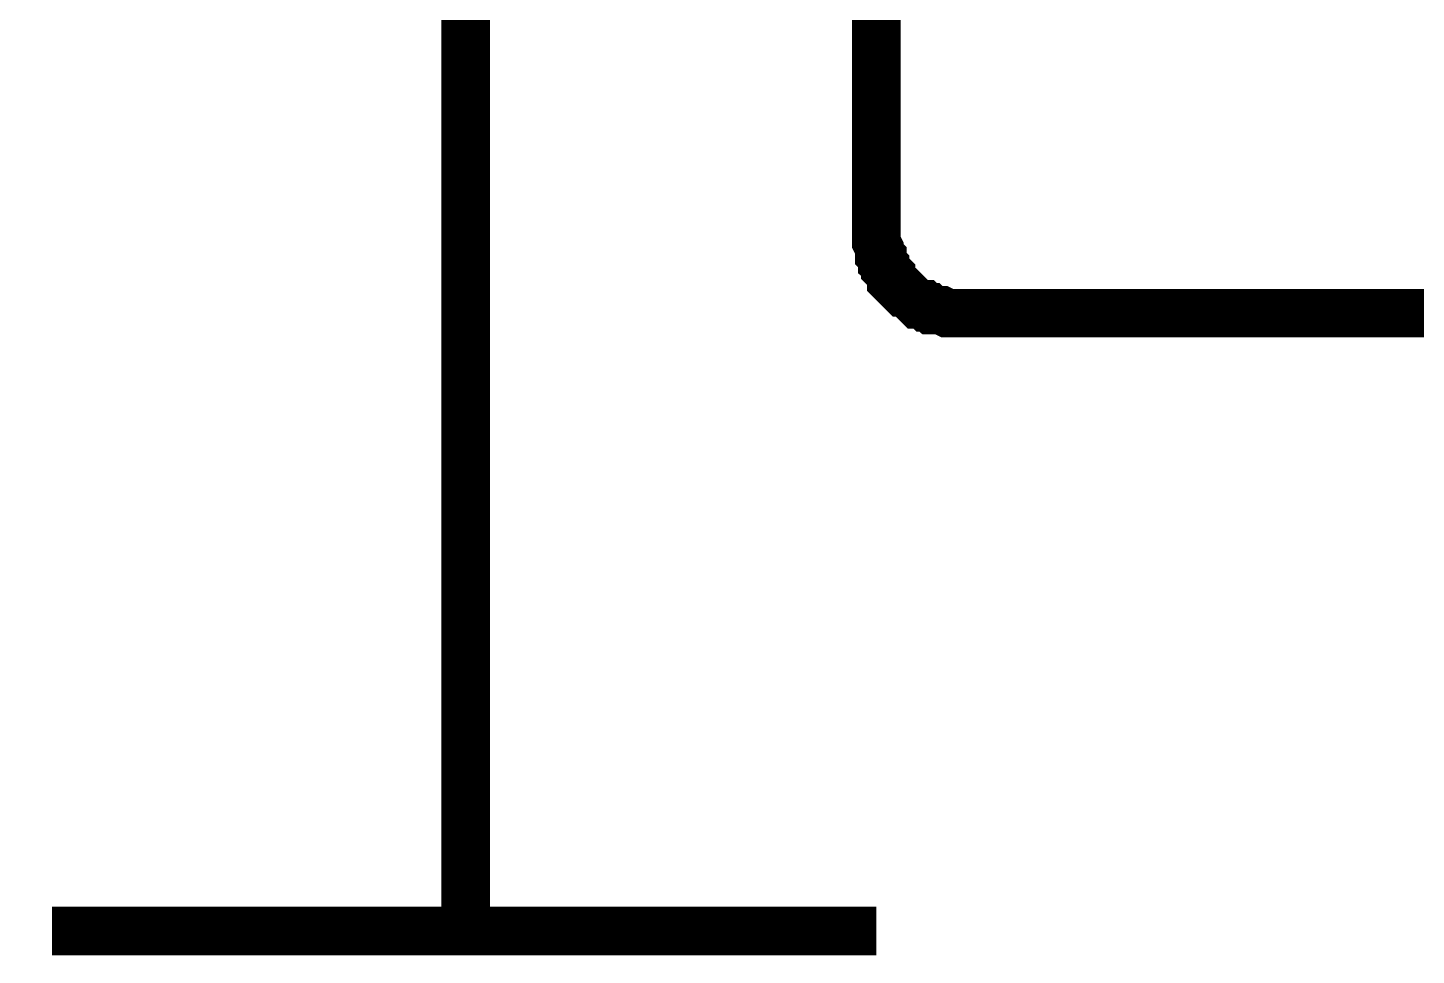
# Model space of a CAD drawing. Header units: millimetres. Extents: x 0 to 282, y 0 to 206.
# Drawn here: x 26.88 to 35.45, y 48.16 to 53.88 of the extents above; entities that cross this region are included whole.
import ezdxf

# ---------------------------------------------------------------- set-up
doc = ezdxf.new("R2010")
doc.units = ezdxf.units.MM
doc.layers.add('Sheet', color=255, linetype='Continuous')

msp = doc.modelspace()

# ---------------------------------------------------------------- linework, layer by layer
at = {"layer": 'Sheet', "const_width": 0.2997}
for points in [[(32.116, 52.6317), (32.116, 66.8565)], [(29.581, 50.8627), (29.581, 54.6742), (29.581, 55.9326)], [(32.6266, 52.1211), (32.6084, 52.1211), (32.5719, 52.1211), (32.5537, 52.1211), (32.5172, 52.1393), (32.4989, 52.1393), (32.4625, 52.1393), (32.4442, 52.1575), (32.426, 52.1575), (32.4078, 52.1758), (32.3713, 52.1758), (32.353, 52.194), (32.3348, 52.2123), (32.3166, 52.2305), (32.2983, 52.2487), (32.2801, 52.2487), (32.2619, 52.267), (32.2436, 52.2852), (32.2254, 52.3034), (32.2072, 52.3217), (32.2072, 52.3582), (32.1889, 52.3764), (32.1707, 52.3946), (32.1707, 52.4129), (32.1524, 52.4311), (32.1524, 52.4676), (32.1342, 52.4858), (32.1342, 52.504), (32.1342, 52.5223), (32.116, 52.5588), (32.116, 52.577), (32.116, 52.6135), (32.116, 52.6317)], [(41.7635, 52.1211), (32.6266, 52.1211)], [(29.581, 50.8627), (29.581, 48.3096)], [(27.0277, 48.3096), (32.116, 48.3096)]]:
    msp.add_lwpolyline(points, dxfattribs=at)

doc.saveas('drawing.dxf')
